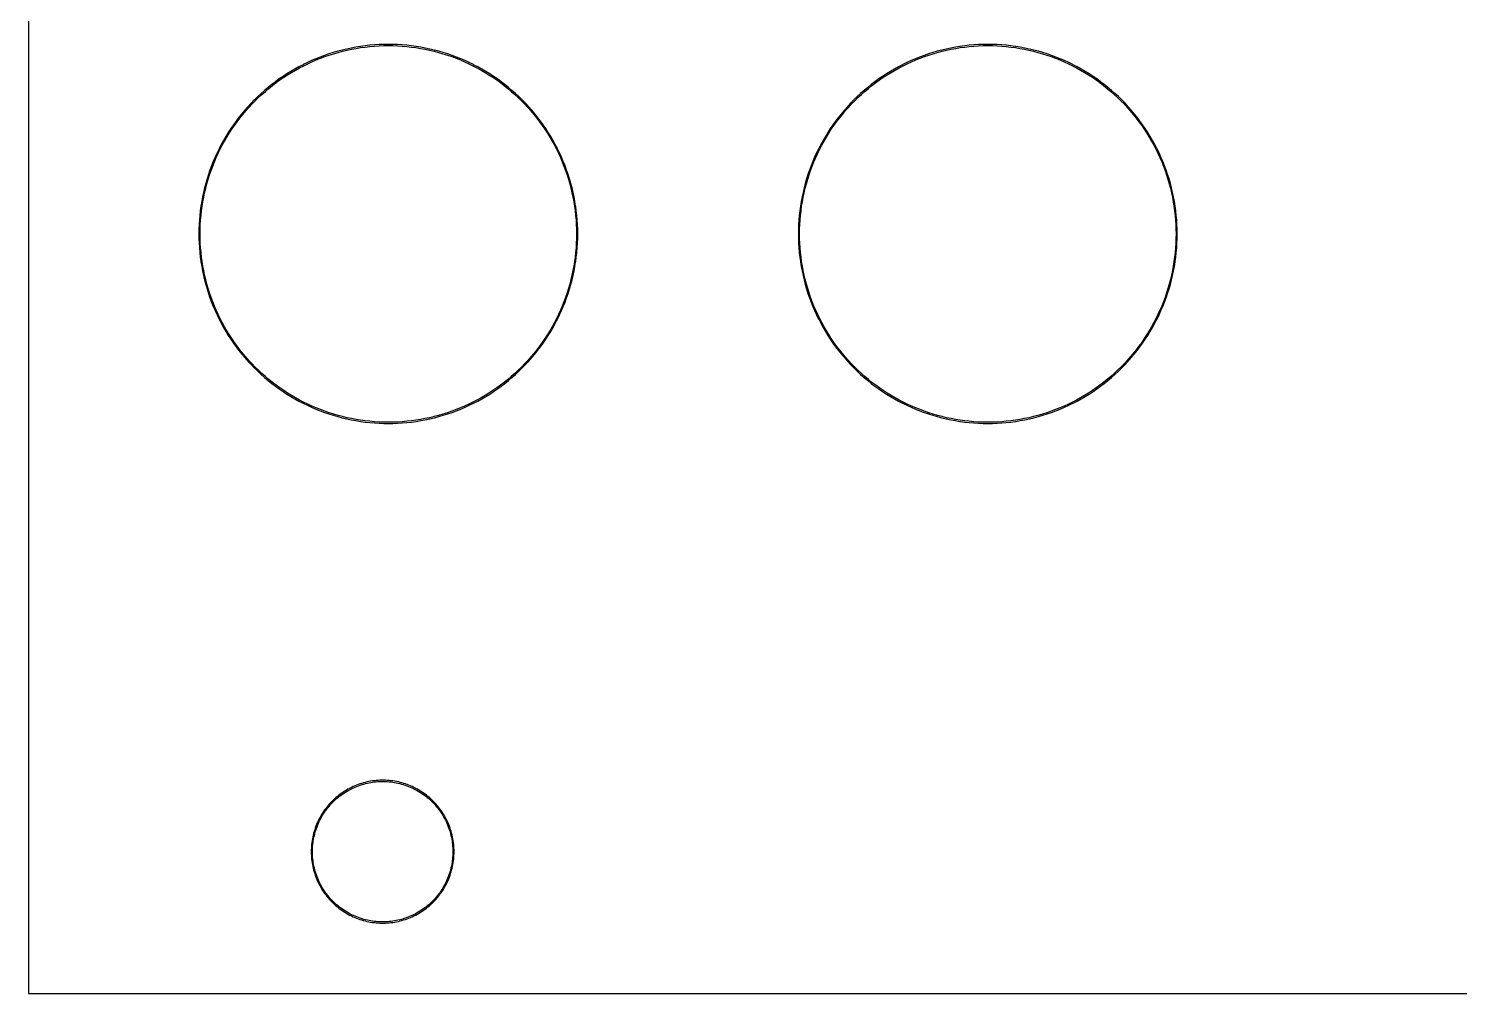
# Model space of a CAD drawing. Extents: x 6 to 66, y 0 to 129.
# Drawn here: x 5.58 to 35.89, y 0.32 to 20.74 of the extents above; entities that cross this region are included whole.
import ezdxf

# ---------------------------------------------------------------- set-up
doc = ezdxf.new("R2010")
doc.units = 0

msp = doc.modelspace()

# ---------------------------------------------------------------- linework, layer by layer
at = {"color": 5, "true_color": 0x0000ff}
msp.add_polyline3d([(66.20408, 0.3175, 0), (66.20408, 128.81762, 0), (5.58393, 128.81762, 0), (5.58393, 0.3175, 0), (66.20408, 0.3175, 0)], close=True, dxfattribs=at)
at = {"color": 34, "true_color": 0x008000}
for points in [[(5.58394, 0.3175, 0), (66.20408, 0.3175, 0), (66.20408, 128.81762, 0), (5.58394, 128.81762, 0), (5.58394, 0.3175, 0)], [(13.10589, 20.4089, 0), (13.00759, 20.40534, 0), (12.9098, 20.39924, 0), (12.81175, 20.39086, 0), (12.71422, 20.38019, 0), (12.61694, 20.36698, 0), (12.61301, 20.36636, 0), (12.51624, 20.35062, 0), (12.41972, 20.33258, 0), (12.32371, 20.31225, 0), (12.2282, 20.28966, 0), (12.13321, 20.26476, 0), (12.03897, 20.23733, 0), (11.94525, 20.20761, 0), (11.85254, 20.17561, 0), (11.76033, 20.14157, 0), (11.6694, 20.105, 0), (11.57898, 20.06638, 0), (11.48982, 20.0255, 0), (11.40169, 19.98232, 0), (11.39815, 19.98051, 0), (11.31077, 19.9353, 0), (11.22492, 19.88806, 0), (11.14008, 19.83878, 0), (11.05652, 19.78722, 0), (10.97422, 19.73361, 0), (10.89319, 19.678, 0), (10.81369, 19.62059, 0), (10.73546, 19.56116, 0), (10.65901, 19.49969, 0), (10.58382, 19.43669, 0), (10.51016, 19.37142, 0), (10.43828, 19.30462, 0), (10.36792, 19.23629, 0), (10.36511, 19.23348, 0), (10.29679, 19.16312, 0), (10.22997, 19.09124, 0), (10.16471, 19.01757, 0), (10.10171, 18.9424, 0), (10.04025, 18.86593, 0), (9.98081, 18.78771, 0), (9.92341, 18.70821, 0), (9.86778, 18.62718, 0), (9.81419, 18.54488, 0), (9.76262, 18.46132, 0), (9.71335, 18.37649, 0), (9.6661, 18.29063, 0), (9.62088, 18.20326, 0), (9.61909, 18.19972, 0), (9.57591, 18.11158, 0), (9.53501, 18.02243, 0), (9.4964, 17.93199, 0), (9.45983, 17.84106, 0), (9.42578, 17.74887, 0), (9.39378, 17.65616, 0), (9.36407, 17.56243, 0), (9.33663, 17.4682, 0), (9.31175, 17.3732, 0), (9.28914, 17.2777, 0), (9.26882, 17.18169, 0), (9.25079, 17.08517, 0), (9.23504, 16.98839, 0), (9.23442, 16.98447, 0), (9.2212, 16.88719, 0), (9.21054, 16.78965, 0), (9.20215, 16.69161, 0), (9.19605, 16.59381, 0), (9.19251, 16.49552, 0), (9.19124, 16.39746, 0), (9.19251, 16.29943, 0), (9.19605, 16.20113, 0), (9.20215, 16.10334, 0), (9.21054, 16.00529, 0), (9.2212, 15.90776, 0), (9.23442, 15.81048, 0), (9.23504, 15.80655, 0), (9.25079, 15.70978, 0), (9.26882, 15.61326, 0), (9.28914, 15.51725, 0), (9.31175, 15.42174, 0), (9.33663, 15.32675, 0), (9.36407, 15.23251, 0), (9.39378, 15.13879, 0), (9.42578, 15.04608, 0), (9.45983, 14.95388, 0), (9.4964, 14.86294, 0), (9.53501, 14.77252, 0), (9.57591, 14.68337, 0), (9.61909, 14.59523, 0), (9.62088, 14.59169, 0), (9.6661, 14.50431, 0), (9.71335, 14.41846, 0), (9.76262, 14.33362, 0), (9.81419, 14.25006, 0), (9.86778, 14.16776, 0), (9.92341, 14.08674, 0), (9.98081, 14.00723, 0), (10.04025, 13.929, 0), (10.10171, 13.85255, 0), (10.16471, 13.77736, 0), (10.22997, 13.7037, 0), (10.29679, 13.63182, 0), (10.36511, 13.56146, 0), (10.36792, 13.55865, 0), (10.43828, 13.49033, 0), (10.51016, 13.42353, 0), (10.58382, 13.35825, 0), (10.65901, 13.29526, 0), (10.73546, 13.23379, 0), (10.81369, 13.17435, 0), (10.89319, 13.11695, 0), (10.97422, 13.06132, 0), (11.05652, 13.00773, 0), (11.14008, 12.95617, 0), (11.22492, 12.90689, 0), (11.31077, 12.85965, 0), (11.39815, 12.81443, 0), (11.40169, 12.81263, 0), (11.48982, 12.76945, 0), (11.57898, 12.72856, 0), (11.6694, 12.68995, 0), (11.76033, 12.65337, 0), (11.85254, 12.61934, 0), (11.94525, 12.58733, 0), (12.03897, 12.55761, 0), (12.13321, 12.53018, 0), (12.2282, 12.50529, 0), (12.32371, 12.48268, 0), (12.41972, 12.46236, 0), (12.51624, 12.44433, 0), (12.61301, 12.42858, 0), (12.61694, 12.42796, 0), (12.71422, 12.41475, 0), (12.81175, 12.40408, 0), (12.9098, 12.3957, 0), (13.00759, 12.38961, 0), (13.10589, 12.38605, 0), (13.20393, 12.38478, 0), (13.30198, 12.38605, 0), (13.40027, 12.38961, 0), (13.49806, 12.3957, 0), (13.59611, 12.40408, 0), (13.69364, 12.41475, 0), (13.79093, 12.42796, 0), (13.79485, 12.42858, 0), (13.89162, 12.44433, 0), (13.98814, 12.46236, 0), (14.08416, 12.48268, 0), (14.17966, 12.50529, 0), (14.27466, 12.53018, 0), (14.36889, 12.55761, 0), (14.46262, 12.58733, 0), (14.55533, 12.61934, 0), (14.64753, 12.65337, 0), (14.73846, 12.68995, 0), (14.82888, 12.72856, 0), (14.91804, 12.76945, 0), (15.00618, 12.81263, 0), (15.00972, 12.81443, 0), (15.09709, 12.85965, 0), (15.18294, 12.90689, 0), (15.26778, 12.95617, 0), (15.35135, 13.00773, 0), (15.43364, 13.06132, 0), (15.51467, 13.11695, 0), (15.59417, 13.17435, 0), (15.6724, 13.23379, 0), (15.74886, 13.29526, 0), (15.82404, 13.35825, 0), (15.8977, 13.42353, 0), (15.96958, 13.49033, 0), (16.03994, 13.55865, 0), (16.04275, 13.56146, 0), (16.11108, 13.63182, 0), (16.17787, 13.7037, 0), (16.24316, 13.77736, 0), (16.30614, 13.85255, 0), (16.36761, 13.929, 0), (16.42705, 14.00723, 0), (16.48445, 14.08674, 0), (16.54008, 14.16776, 0), (16.59368, 14.25006, 0), (16.64524, 14.33362, 0), (16.69451, 14.41846, 0), (16.74176, 14.50431, 0), (16.78697, 14.59169, 0), (16.78877, 14.59523, 0), (16.83195, 14.68337, 0), (16.87285, 14.77252, 0), (16.91146, 14.86294, 0), (16.94803, 14.95388, 0), (16.98207, 15.04608, 0), (17.01407, 15.13879, 0), (17.04379, 15.23251, 0), (17.07122, 15.32675, 0), (17.09611, 15.42174, 0), (17.11872, 15.51725, 0), (17.13904, 15.61326, 0), (17.15707, 15.70978, 0), (17.17282, 15.80655, 0), (17.17344, 15.81048, 0), (17.18665, 15.90776, 0), (17.19732, 16.00529, 0), (17.2057, 16.10334, 0), (17.2118, 16.20113, 0), (17.21535, 16.29943, 0), (17.21662, 16.39746, 0), (17.21535, 16.49552, 0), (17.2118, 16.59381, 0), (17.2057, 16.69161, 0), (17.19732, 16.78965, 0), (17.18665, 16.88719, 0), (17.17344, 16.98447, 0), (17.17282, 16.98839, 0), (17.15707, 17.08517, 0), (17.13904, 17.18169, 0), (17.11872, 17.2777, 0), (17.09611, 17.3732, 0), (17.07122, 17.4682, 0), (17.04379, 17.56243, 0), (17.01407, 17.65616, 0), (16.98207, 17.74887, 0), (16.94803, 17.84106, 0), (16.91146, 17.93199, 0), (16.87285, 18.02243, 0), (16.83195, 18.11158, 0), (16.78877, 18.19972, 0), (16.78697, 18.20326, 0), (16.74176, 18.29063, 0), (16.69451, 18.37649, 0), (16.64524, 18.46132, 0), (16.59368, 18.54488, 0), (16.54008, 18.62718, 0), (16.48445, 18.70821, 0), (16.42705, 18.78771, 0), (16.36761, 18.86593, 0), (16.30614, 18.9424, 0), (16.24316, 19.01757, 0), (16.17787, 19.09124, 0), (16.11108, 19.16312, 0), (16.04275, 19.23348, 0), (16.03994, 19.23629, 0), (15.96958, 19.30462, 0), (15.8977, 19.37142, 0), (15.82404, 19.43669, 0), (15.74886, 19.49969, 0), (15.6724, 19.56116, 0), (15.59417, 19.62059, 0), (15.51467, 19.678, 0), (15.43364, 19.73361, 0), (15.35135, 19.78722, 0), (15.26778, 19.83878, 0), (15.18294, 19.88806, 0), (15.09709, 19.9353, 0), (15.00972, 19.98051, 0), (15.00618, 19.98232, 0), (14.91804, 20.0255, 0), (14.82888, 20.06638, 0), (14.73846, 20.105, 0), (14.64753, 20.14157, 0), (14.55533, 20.17561, 0), (14.46262, 20.20761, 0), (14.36889, 20.23733, 0), (14.27466, 20.26476, 0), (14.17966, 20.28966, 0), (14.08416, 20.31225, 0), (13.98814, 20.33258, 0), (13.89162, 20.35062, 0), (13.79485, 20.36636, 0), (13.79093, 20.36698, 0), (13.69364, 20.38019, 0), (13.59611, 20.39086, 0), (13.49806, 20.39924, 0), (13.40027, 20.40534, 0), (13.30198, 20.4089, 0), (13.20393, 20.41016, 0), (13.10589, 20.4089, 0)], [(13.40027, 12.41501, 0), (13.30198, 12.41145, 0), (13.20393, 12.41018, 0), (13.10589, 12.41145, 0), (13.00759, 12.41501, 0), (12.9098, 12.4211, 0), (12.81175, 12.42949, 0), (12.71422, 12.44015, 0), (12.61761, 12.45327, 0), (12.52409, 12.46849, 0), (12.42757, 12.48652, 0), (12.33156, 12.50684, 0), (12.23605, 12.52945, 0), (12.14106, 12.55434, 0), (12.04682, 12.58177, 0), (11.9531, 12.61149, 0), (11.86039, 12.64349, 0), (11.76818, 12.67753, 0), (11.67725, 12.71411, 0), (11.58683, 12.75271, 0), (11.49767, 12.79361, 0), (11.41034, 12.8364, 0), (11.3257, 12.8802, 0), (11.23985, 12.92744, 0), (11.15501, 12.97672, 0), (11.07145, 13.02828, 0), (10.98915, 13.08187, 0), (10.90812, 13.1375, 0), (10.82862, 13.1949, 0), (10.75039, 13.25434, 0), (10.67394, 13.31581, 0), (10.59875, 13.3788, 0), (10.52509, 13.44408, 0), (10.45321, 13.51088, 0), (10.38428, 13.57782, 0), (10.31734, 13.64675, 0), (10.25053, 13.71863, 0), (10.18526, 13.79229, 0), (10.12226, 13.86748, 0), (10.0608, 13.94393, 0), (10.00136, 14.02216, 0), (9.94396, 14.10167, 0), (9.88833, 14.18269, 0), (9.83474, 14.26499, 0), (9.78317, 14.34855, 0), (9.7339, 14.43339, 0), (9.68665, 14.51924, 0), (9.64304, 14.60351, 0), (9.60007, 14.69122, 0), (9.55917, 14.78037, 0), (9.52056, 14.87079, 0), (9.48399, 14.96173, 0), (9.44994, 15.05393, 0), (9.41794, 15.14664, 0), (9.38823, 15.24036, 0), (9.36079, 15.3346, 0), (9.33591, 15.42959, 0), (9.3133, 15.5251, 0), (9.29298, 15.62111, 0), (9.27495, 15.71763, 0), (9.25973, 15.81115, 0), (9.24661, 15.90776, 0), (9.23593, 16.00529, 0), (9.22756, 16.10334, 0), (9.22147, 16.20113, 0), (9.21791, 16.29943, 0), (9.21664, 16.39746, 0), (9.21791, 16.49552, 0), (9.22147, 16.59381, 0), (9.22756, 16.69161, 0), (9.23593, 16.78965, 0), (9.24661, 16.88719, 0), (9.25972, 16.98374, 0), (9.27495, 17.07732, 0), (9.29298, 17.17383, 0), (9.3133, 17.26985, 0), (9.33591, 17.36535, 0), (9.36079, 17.46034, 0), (9.38823, 17.55458, 0), (9.41794, 17.6483, 0), (9.44994, 17.74102, 0), (9.48399, 17.83322, 0), (9.52056, 17.92415, 0), (9.55917, 18.01457, 0), (9.60007, 18.10372, 0), (9.64303, 18.19143, 0), (9.68665, 18.2757, 0), (9.7339, 18.36156, 0), (9.78317, 18.44639, 0), (9.83474, 18.52996, 0), (9.88833, 18.61225, 0), (9.94396, 18.69328, 0), (10.00136, 18.77278, 0), (10.0608, 18.851, 0), (10.12226, 18.92747, 0), (10.18526, 19.00265, 0), (10.25053, 19.07631, 0), (10.31734, 19.14819, 0), (10.38428, 19.21713, 0), (10.45321, 19.28407, 0), (10.52509, 19.35087, 0), (10.59875, 19.41614, 0), (10.67394, 19.47914, 0), (10.75039, 19.54061, 0), (10.82862, 19.60004, 0), (10.90812, 19.65745, 0), (10.98915, 19.71306, 0), (11.07145, 19.76667, 0), (11.15501, 19.81823, 0), (11.23985, 19.86751, 0), (11.3257, 19.91475, 0), (11.41105, 19.9589, 0), (11.49767, 20.00134, 0), (11.58683, 20.04223, 0), (11.67725, 20.08083, 0), (11.76818, 20.11742, 0), (11.86039, 20.15145, 0), (11.9531, 20.18346, 0), (12.04682, 20.21317, 0), (12.14106, 20.24061, 0), (12.23605, 20.2655, 0), (12.33156, 20.2881, 0), (12.42757, 20.30842, 0), (12.52409, 20.32646, 0), (12.61761, 20.34168, 0), (12.71422, 20.35479, 0), (12.81175, 20.36545, 0), (12.9098, 20.37384, 0), (13.00759, 20.37994, 0), (13.10589, 20.3835, 0), (13.20393, 20.38477, 0), (13.30198, 20.3835, 0), (13.40027, 20.37994, 0), (13.49806, 20.37384, 0), (13.59611, 20.36545, 0), (13.69364, 20.35479, 0), (13.7902, 20.34169, 0), (13.88377, 20.32646, 0), (13.98029, 20.30842, 0), (14.07631, 20.2881, 0), (14.17181, 20.2655, 0), (14.26681, 20.24061, 0), (14.36104, 20.21317, 0), (14.45477, 20.18346, 0), (14.54748, 20.15145, 0), (14.63968, 20.11742, 0), (14.73061, 20.08083, 0), (14.82103, 20.04223, 0), (14.91019, 20.00134, 0), (14.99682, 19.9589, 0), (15.08216, 19.91475, 0), (15.16801, 19.86751, 0), (15.25285, 19.81823, 0), (15.33642, 19.76667, 0), (15.41871, 19.71306, 0), (15.49974, 19.65745, 0), (15.57924, 19.60004, 0), (15.65747, 19.54061, 0), (15.73393, 19.47914, 0), (15.80911, 19.41614, 0), (15.88277, 19.35087, 0), (15.95465, 19.28407, 0), (16.02358, 19.21712, 0), (16.09053, 19.14819, 0), (16.15733, 19.07631, 0), (16.22261, 19.00265, 0), (16.28559, 18.92747, 0), (16.34706, 18.851, 0), (16.4065, 18.77278, 0), (16.4639, 18.69328, 0), (16.51953, 18.61225, 0), (16.57313, 18.52996, 0), (16.62469, 18.44639, 0), (16.67396, 18.36156, 0), (16.72121, 18.2757, 0), (16.76518, 18.19072, 0), (16.8078, 18.10372, 0), (16.84869, 18.01457, 0), (16.8873, 17.92415, 0), (16.92387, 17.83322, 0), (16.9579, 17.74102, 0), (16.9899, 17.6483, 0), (17.01963, 17.55458, 0), (17.04705, 17.46034, 0), (17.07196, 17.36535, 0), (17.09456, 17.26985, 0), (17.11488, 17.17383, 0), (17.13291, 17.07732, 0), (17.14814, 16.98374, 0), (17.16125, 16.88719, 0), (17.17192, 16.78965, 0), (17.1803, 16.69161, 0), (17.1864, 16.59381, 0), (17.18995, 16.49552, 0), (17.19122, 16.39746, 0), (17.18995, 16.29943, 0), (17.1864, 16.20113, 0), (17.1803, 16.10334, 0), (17.17192, 16.00529, 0), (17.16125, 15.90776, 0), (17.14813, 15.81115, 0), (17.13291, 15.71763, 0), (17.11488, 15.62111, 0), (17.09456, 15.5251, 0), (17.07196, 15.42959, 0), (17.04705, 15.3346, 0), (17.01963, 15.24036, 0), (16.9899, 15.14664, 0), (16.9579, 15.05393, 0), (16.92387, 14.96173, 0), (16.8873, 14.87079, 0), (16.84869, 14.78037, 0), (16.8078, 14.69122, 0), (16.76518, 14.60423, 0), (16.72121, 14.51924, 0), (16.67396, 14.43339, 0), (16.62469, 14.34855, 0), (16.57313, 14.26499, 0), (16.51953, 14.18269, 0), (16.4639, 14.10167, 0), (16.4065, 14.02216, 0), (16.34706, 13.94393, 0), (16.28559, 13.86748, 0), (16.22261, 13.79229, 0), (16.15733, 13.71863, 0), (16.09053, 13.64675, 0), (16.02359, 13.57782, 0), (15.95465, 13.51088, 0), (15.88277, 13.44408, 0), (15.80911, 13.3788, 0), (15.73393, 13.31581, 0), (15.65747, 13.25434, 0), (15.57924, 13.1949, 0), (15.49974, 13.1375, 0), (15.41871, 13.08187, 0), (15.33642, 13.02828, 0), (15.25285, 12.97672, 0), (15.16801, 12.92744, 0), (15.08216, 12.8802, 0), (14.99753, 12.8364, 0), (14.91019, 12.79361, 0), (14.82103, 12.75271, 0), (14.73061, 12.71411, 0), (14.63968, 12.67753, 0), (14.54748, 12.64349, 0), (14.45477, 12.61149, 0), (14.36104, 12.58177, 0), (14.26681, 12.55434, 0), (14.17181, 12.52945, 0), (14.07631, 12.50684, 0), (13.98029, 12.48652, 0), (13.88377, 12.46849, 0), (13.7902, 12.45326, 0), (13.69364, 12.44015, 0), (13.59611, 12.42949, 0), (13.49806, 12.4211, 0), (13.40027, 12.41501, 0)], [(25.80589, 20.4089, 0), (25.70759, 20.40534, 0), (25.6098, 20.39924, 0), (25.51176, 20.39086, 0), (25.41422, 20.38019, 0), (25.31694, 20.36698, 0), (25.31301, 20.36636, 0), (25.21624, 20.35062, 0), (25.11972, 20.33258, 0), (25.02371, 20.31225, 0), (24.9282, 20.28966, 0), (24.83321, 20.26476, 0), (24.73897, 20.23733, 0), (24.64525, 20.20761, 0), (24.55254, 20.17561, 0), (24.46033, 20.14157, 0), (24.3694, 20.105, 0), (24.27898, 20.06638, 0), (24.18982, 20.0255, 0), (24.10169, 19.98232, 0), (24.09815, 19.98051, 0), (24.01077, 19.9353, 0), (23.92492, 19.88806, 0), (23.84008, 19.83878, 0), (23.75652, 19.78722, 0), (23.67422, 19.73361, 0), (23.59319, 19.678, 0), (23.51369, 19.62059, 0), (23.43546, 19.56116, 0), (23.35901, 19.49969, 0), (23.28382, 19.43669, 0), (23.21016, 19.37142, 0), (23.13828, 19.30462, 0), (23.06792, 19.23629, 0), (23.06511, 19.23348, 0), (22.99679, 19.16312, 0), (22.92998, 19.09124, 0), (22.86471, 19.01757, 0), (22.80171, 18.9424, 0), (22.74025, 18.86593, 0), (22.68081, 18.78771, 0), (22.62341, 18.70821, 0), (22.56778, 18.62718, 0), (22.51419, 18.54488, 0), (22.46262, 18.46132, 0), (22.41335, 18.37649, 0), (22.3661, 18.29063, 0), (22.32089, 18.20326, 0), (22.31909, 18.19972, 0), (22.27591, 18.11158, 0), (22.23501, 18.02243, 0), (22.19641, 17.93199, 0), (22.15983, 17.84106, 0), (22.12579, 17.74887, 0), (22.09379, 17.65616, 0), (22.06407, 17.56243, 0), (22.03664, 17.4682, 0), (22.01175, 17.3732, 0), (21.98914, 17.2777, 0), (21.96882, 17.18169, 0), (21.95079, 17.08517, 0), (21.93504, 16.98839, 0), (21.93442, 16.98447, 0), (21.92121, 16.88719, 0), (21.91054, 16.78965, 0), (21.90216, 16.69161, 0), (21.89607, 16.59381, 0), (21.89251, 16.49552, 0), (21.89124, 16.39746, 0), (21.89251, 16.29943, 0), (21.89607, 16.20113, 0), (21.90216, 16.10334, 0), (21.91054, 16.00529, 0), (21.92121, 15.90776, 0), (21.93442, 15.81048, 0), (21.93504, 15.80655, 0), (21.95079, 15.70978, 0), (21.96882, 15.61326, 0), (21.98914, 15.51725, 0), (22.01175, 15.42174, 0), (22.03664, 15.32675, 0), (22.06407, 15.23251, 0), (22.09379, 15.13879, 0), (22.12579, 15.04608, 0), (22.15983, 14.95388, 0), (22.19641, 14.86294, 0), (22.23501, 14.77252, 0), (22.27591, 14.68337, 0), (22.31909, 14.59523, 0), (22.32089, 14.59169, 0), (22.3661, 14.50431, 0), (22.41335, 14.41846, 0), (22.46262, 14.33362, 0), (22.51419, 14.25006, 0), (22.56778, 14.16776, 0), (22.62341, 14.08674, 0), (22.68081, 14.00723, 0), (22.74025, 13.929, 0), (22.80171, 13.85255, 0), (22.86471, 13.77736, 0), (22.92998, 13.7037, 0), (22.99679, 13.63182, 0), (23.06511, 13.56146, 0), (23.06792, 13.55865, 0), (23.13828, 13.49033, 0), (23.21016, 13.42353, 0), (23.28382, 13.35825, 0), (23.35901, 13.29526, 0), (23.43546, 13.23379, 0), (23.51369, 13.17435, 0), (23.59319, 13.11695, 0), (23.67422, 13.06132, 0), (23.75652, 13.00773, 0), (23.84008, 12.95617, 0), (23.92492, 12.90689, 0), (24.01077, 12.85965, 0), (24.09815, 12.81443, 0), (24.10169, 12.81263, 0), (24.18982, 12.76945, 0), (24.27898, 12.72856, 0), (24.3694, 12.68995, 0), (24.46033, 12.65337, 0), (24.55254, 12.61934, 0), (24.64525, 12.58733, 0), (24.73897, 12.55761, 0), (24.83321, 12.53018, 0), (24.9282, 12.50529, 0), (25.02371, 12.48268, 0), (25.11972, 12.46236, 0), (25.21624, 12.44433, 0), (25.31301, 12.42858, 0), (25.31694, 12.42796, 0), (25.41422, 12.41475, 0), (25.51176, 12.40408, 0), (25.6098, 12.3957, 0), (25.70759, 12.38961, 0), (25.80589, 12.38605, 0), (25.90393, 12.38478, 0), (26.00198, 12.38605, 0), (26.10027, 12.38961, 0), (26.19806, 12.3957, 0), (26.29611, 12.40408, 0), (26.39364, 12.41475, 0), (26.49093, 12.42796, 0), (26.49485, 12.42858, 0), (26.59162, 12.44433, 0), (26.68814, 12.46236, 0), (26.78416, 12.48268, 0), (26.87966, 12.50529, 0), (26.97466, 12.53018, 0), (27.06889, 12.55761, 0), (27.16262, 12.58733, 0), (27.25533, 12.61934, 0), (27.34753, 12.65337, 0), (27.43846, 12.68995, 0), (27.52888, 12.72856, 0), (27.61804, 12.76945, 0), (27.70618, 12.81263, 0), (27.70972, 12.81443, 0), (27.79709, 12.85965, 0), (27.88294, 12.90689, 0), (27.96778, 12.95617, 0), (28.05135, 13.00773, 0), (28.13364, 13.06132, 0), (28.21467, 13.11695, 0), (28.29417, 13.17435, 0), (28.3724, 13.23379, 0), (28.44886, 13.29526, 0), (28.52404, 13.35825, 0), (28.5977, 13.42353, 0), (28.66958, 13.49033, 0), (28.73994, 13.55865, 0), (28.74275, 13.56146, 0), (28.81108, 13.63182, 0), (28.87788, 13.7037, 0), (28.94316, 13.77736, 0), (29.00615, 13.85255, 0), (29.06762, 13.929, 0), (29.12705, 14.00723, 0), (29.18446, 14.08674, 0), (29.24008, 14.16776, 0), (29.29368, 14.25006, 0), (29.34524, 14.33362, 0), (29.39451, 14.41846, 0), (29.44176, 14.50431, 0), (29.48697, 14.59169, 0), (29.48877, 14.59523, 0), (29.53195, 14.68337, 0), (29.57285, 14.77252, 0), (29.61146, 14.86294, 0), (29.64803, 14.95388, 0), (29.68207, 15.04608, 0), (29.71407, 15.13879, 0), (29.74379, 15.23251, 0), (29.77122, 15.32675, 0), (29.79611, 15.42174, 0), (29.81872, 15.51725, 0), (29.83904, 15.61326, 0), (29.85707, 15.70978, 0), (29.87282, 15.80655, 0), (29.87344, 15.81048, 0), (29.88665, 15.90776, 0), (29.89732, 16.00529, 0), (29.9057, 16.10334, 0), (29.9118, 16.20113, 0), (29.91535, 16.29943, 0), (29.91662, 16.39746, 0), (29.91535, 16.49552, 0), (29.9118, 16.59381, 0), (29.9057, 16.69161, 0), (29.89732, 16.78965, 0), (29.88665, 16.88719, 0), (29.87344, 16.98447, 0), (29.87282, 16.98839, 0), (29.85707, 17.08517, 0), (29.83904, 17.18169, 0), (29.81872, 17.2777, 0), (29.79611, 17.3732, 0), (29.77122, 17.4682, 0), (29.74379, 17.56243, 0), (29.71407, 17.65616, 0), (29.68207, 17.74887, 0), (29.64803, 17.84106, 0), (29.61146, 17.93199, 0), (29.57285, 18.02243, 0), (29.53195, 18.11158, 0), (29.48877, 18.19972, 0), (29.48697, 18.20326, 0), (29.44176, 18.29063, 0), (29.39451, 18.37649, 0), (29.34524, 18.46132, 0), (29.29368, 18.54488, 0), (29.24008, 18.62718, 0), (29.18446, 18.70821, 0), (29.12705, 18.78771, 0), (29.06762, 18.86593, 0), (29.00615, 18.9424, 0), (28.94316, 19.01757, 0), (28.87788, 19.09124, 0), (28.81108, 19.16312, 0), (28.74275, 19.23348, 0), (28.73994, 19.23629, 0), (28.66958, 19.30462, 0), (28.5977, 19.37142, 0), (28.52404, 19.43669, 0), (28.44886, 19.49969, 0), (28.3724, 19.56116, 0), (28.29417, 19.62059, 0), (28.21467, 19.678, 0), (28.13364, 19.73361, 0), (28.05135, 19.78722, 0), (27.96778, 19.83878, 0), (27.88294, 19.88806, 0), (27.79709, 19.9353, 0), (27.70972, 19.98051, 0), (27.70618, 19.98232, 0), (27.61804, 20.0255, 0), (27.52888, 20.06638, 0), (27.43846, 20.105, 0), (27.34753, 20.14157, 0), (27.25533, 20.17561, 0), (27.16262, 20.20761, 0), (27.06889, 20.23733, 0), (26.97466, 20.26476, 0), (26.87966, 20.28966, 0), (26.78416, 20.31225, 0), (26.68814, 20.33258, 0), (26.59162, 20.35062, 0), (26.49485, 20.36636, 0), (26.49093, 20.36698, 0), (26.39364, 20.38019, 0), (26.29611, 20.39086, 0), (26.19806, 20.39924, 0), (26.10027, 20.40534, 0), (26.00198, 20.4089, 0), (25.90393, 20.41016, 0), (25.80589, 20.4089, 0)], [(26.10027, 12.41501, 0), (26.00198, 12.41145, 0), (25.90393, 12.41018, 0), (25.80589, 12.41145, 0), (25.70759, 12.41501, 0), (25.6098, 12.4211, 0), (25.51176, 12.42949, 0), (25.41422, 12.44015, 0), (25.31761, 12.45327, 0), (25.22409, 12.46849, 0), (25.12757, 12.48652, 0), (25.03156, 12.50684, 0), (24.93605, 12.52945, 0), (24.84106, 12.55434, 0), (24.74682, 12.58177, 0), (24.6531, 12.61149, 0), (24.56039, 12.64349, 0), (24.46818, 12.67753, 0), (24.37725, 12.71411, 0), (24.28683, 12.75271, 0), (24.19767, 12.79361, 0), (24.11034, 12.8364, 0), (24.0257, 12.8802, 0), (23.93985, 12.92744, 0), (23.85501, 12.97672, 0), (23.77145, 13.02828, 0), (23.68915, 13.08187, 0), (23.60812, 13.1375, 0), (23.52862, 13.1949, 0), (23.45039, 13.25434, 0), (23.37394, 13.31581, 0), (23.29875, 13.3788, 0), (23.22509, 13.44408, 0), (23.15321, 13.51088, 0), (23.08428, 13.57782, 0), (23.01734, 13.64675, 0), (22.95053, 13.71863, 0), (22.88526, 13.79229, 0), (22.82226, 13.86748, 0), (22.7608, 13.94393, 0), (22.70136, 14.02216, 0), (22.64396, 14.10167, 0), (22.58833, 14.18269, 0), (22.53474, 14.26499, 0), (22.48317, 14.34855, 0), (22.4339, 14.43339, 0), (22.38665, 14.51924, 0), (22.34287, 14.60386, 0), (22.30007, 14.69122, 0), (22.25917, 14.78037, 0), (22.22056, 14.87079, 0), (22.18399, 14.96173, 0), (22.14995, 15.05393, 0), (22.11795, 15.14664, 0), (22.08823, 15.24036, 0), (22.0608, 15.3346, 0), (22.03591, 15.42959, 0), (22.0133, 15.5251, 0), (21.99298, 15.62111, 0), (21.97495, 15.71763, 0), (21.95973, 15.81115, 0), (21.94661, 15.90776, 0), (21.93594, 16.00529, 0), (21.92756, 16.10334, 0), (21.92147, 16.20113, 0), (21.91791, 16.29943, 0), (21.91664, 16.39746, 0), (21.91791, 16.49552, 0), (21.92147, 16.59381, 0), (21.92756, 16.69161, 0), (21.93594, 16.78965, 0), (21.94661, 16.88719, 0), (21.95972, 16.98374, 0), (21.97495, 17.07732, 0), (21.99298, 17.17383, 0), (22.0133, 17.26985, 0), (22.03591, 17.36535, 0), (22.0608, 17.46034, 0), (22.08823, 17.55458, 0), (22.11795, 17.6483, 0), (22.14995, 17.74102, 0), (22.18399, 17.83322, 0), (22.22056, 17.92415, 0), (22.25917, 18.01457, 0), (22.30007, 18.10372, 0), (22.34286, 18.19108, 0), (22.38665, 18.2757, 0), (22.4339, 18.36156, 0), (22.48317, 18.44639, 0), (22.53474, 18.52996, 0), (22.58833, 18.61225, 0), (22.64396, 18.69328, 0), (22.70136, 18.77278, 0), (22.7608, 18.851, 0), (22.82226, 18.92747, 0), (22.88526, 19.00265, 0), (22.95053, 19.07631, 0), (23.01734, 19.14819, 0), (23.08428, 19.21713, 0), (23.15321, 19.28407, 0), (23.22509, 19.35087, 0), (23.29875, 19.41614, 0), (23.37394, 19.47914, 0), (23.45039, 19.54061, 0), (23.52862, 19.60004, 0), (23.60812, 19.65745, 0), (23.68915, 19.71306, 0), (23.77145, 19.76667, 0), (23.85501, 19.81823, 0), (23.93985, 19.86751, 0), (24.0257, 19.91475, 0), (24.11105, 19.9589, 0), (24.19767, 20.00134, 0), (24.28683, 20.04223, 0), (24.37725, 20.08083, 0), (24.46818, 20.11742, 0), (24.56039, 20.15145, 0), (24.6531, 20.18346, 0), (24.74682, 20.21317, 0), (24.84106, 20.24061, 0), (24.93605, 20.2655, 0), (25.03156, 20.2881, 0), (25.12757, 20.30842, 0), (25.22409, 20.32646, 0), (25.31761, 20.34168, 0), (25.41422, 20.35479, 0), (25.51176, 20.36545, 0), (25.6098, 20.37384, 0), (25.70759, 20.37994, 0), (25.80589, 20.3835, 0), (25.90393, 20.38477, 0), (26.00198, 20.3835, 0), (26.10027, 20.37994, 0), (26.19806, 20.37384, 0), (26.29611, 20.36545, 0), (26.39364, 20.35479, 0), (26.4902, 20.34169, 0), (26.58377, 20.32646, 0), (26.68029, 20.30842, 0), (26.77631, 20.2881, 0), (26.87181, 20.2655, 0), (26.96681, 20.24061, 0), (27.06104, 20.21317, 0), (27.15477, 20.18346, 0), (27.24748, 20.15145, 0), (27.33968, 20.11742, 0), (27.43061, 20.08083, 0), (27.52103, 20.04223, 0), (27.61019, 20.00134, 0), (27.69682, 19.9589, 0), (27.78216, 19.91475, 0), (27.86801, 19.86751, 0), (27.95285, 19.81823, 0), (28.03642, 19.76667, 0), (28.11871, 19.71306, 0), (28.19974, 19.65745, 0), (28.27924, 19.60004, 0), (28.35747, 19.54061, 0), (28.43393, 19.47914, 0), (28.50911, 19.41614, 0), (28.58277, 19.35087, 0), (28.65465, 19.28407, 0), (28.72358, 19.21712, 0), (28.79053, 19.14819, 0), (28.85733, 19.07631, 0), (28.92261, 19.00265, 0), (28.9856, 18.92747, 0), (29.04707, 18.851, 0), (29.1065, 18.77278, 0), (29.16391, 18.69328, 0), (29.21953, 18.61225, 0), (29.27313, 18.52996, 0), (29.32469, 18.44639, 0), (29.37396, 18.36156, 0), (29.42121, 18.2757, 0), (29.46518, 18.19072, 0), (29.5078, 18.10372, 0), (29.54869, 18.01457, 0), (29.5873, 17.92415, 0), (29.62387, 17.83322, 0), (29.65791, 17.74102, 0), (29.68991, 17.6483, 0), (29.71963, 17.55458, 0), (29.74706, 17.46034, 0), (29.77196, 17.36535, 0), (29.79456, 17.26985, 0), (29.81488, 17.17383, 0), (29.83292, 17.07732, 0), (29.84814, 16.98376, 0), (29.86125, 16.88719, 0), (29.87192, 16.78965, 0), (29.8803, 16.69161, 0), (29.8864, 16.59381, 0), (29.88995, 16.49552, 0), (29.89122, 16.39746, 0), (29.88995, 16.29943, 0), (29.8864, 16.20113, 0), (29.8803, 16.10334, 0), (29.87192, 16.00529, 0), (29.86125, 15.90776, 0), (29.84813, 15.81114, 0), (29.83292, 15.71763, 0), (29.81488, 15.62111, 0), (29.79456, 15.5251, 0), (29.77196, 15.42959, 0), (29.74706, 15.3346, 0), (29.71963, 15.24036, 0), (29.68991, 15.14664, 0), (29.65791, 15.05393, 0), (29.62387, 14.96173, 0), (29.5873, 14.87079, 0), (29.54869, 14.78037, 0), (29.5078, 14.69122, 0), (29.46518, 14.60423, 0), (29.42121, 14.51924, 0), (29.37396, 14.43339, 0), (29.32469, 14.34855, 0), (29.27313, 14.26499, 0), (29.21953, 14.18269, 0), (29.16391, 14.10167, 0), (29.1065, 14.02216, 0), (29.04707, 13.94393, 0), (28.9856, 13.86748, 0), (28.92261, 13.79229, 0), (28.85733, 13.71863, 0), (28.79053, 13.64675, 0), (28.72359, 13.57782, 0), (28.65465, 13.51088, 0), (28.58277, 13.44408, 0), (28.50911, 13.3788, 0), (28.43393, 13.31581, 0), (28.35747, 13.25434, 0), (28.27924, 13.1949, 0), (28.19974, 13.1375, 0), (28.11871, 13.08187, 0), (28.03642, 13.02828, 0), (27.95285, 12.97672, 0), (27.86801, 12.92744, 0), (27.78216, 12.8802, 0), (27.69753, 12.8364, 0), (27.61019, 12.79361, 0), (27.52103, 12.75271, 0), (27.43061, 12.71411, 0), (27.33968, 12.67753, 0), (27.24748, 12.64349, 0), (27.15477, 12.61149, 0), (27.06104, 12.58177, 0), (26.96681, 12.55434, 0), (26.87181, 12.52945, 0), (26.77631, 12.50684, 0), (26.68029, 12.48652, 0), (26.58377, 12.46849, 0), (26.4902, 12.45326, 0), (26.39364, 12.44015, 0), (26.29611, 12.42949, 0), (26.19806, 12.4211, 0), (26.10027, 12.41501, 0)], [(13.06449, 4.83031, 0), (13.02562, 4.8293, 0), (12.98676, 4.82726, 0), (12.9479, 4.82422, 0), (12.90929, 4.82015, 0), (12.87043, 4.81507, 0), (12.8665, 4.81445, 0), (12.82815, 4.80836, 0), (12.7898, 4.80124, 0), (12.7517, 4.79337, 0), (12.71385, 4.78423, 0), (12.67626, 4.77432, 0), (12.63892, 4.7634, 0), (12.60184, 4.75146, 0), (12.56501, 4.73851, 0), (12.52868, 4.72454, 0), (12.49262, 4.7098, 0), (12.45706, 4.69406, 0), (12.42175, 4.67755, 0), (12.38695, 4.66002, 0), (12.38341, 4.65822, 0), (12.34912, 4.63967, 0), (12.31534, 4.62037, 0), (12.28207, 4.60005, 0), (12.2493, 4.57922, 0), (12.21704, 4.55712, 0), (12.18529, 4.53451, 0), (12.1543, 4.5109, 0), (12.12408, 4.48651, 0), (12.09411, 4.46136, 0), (12.06515, 4.43571, 0), (12.0367, 4.40904, 0), (12.00902, 4.38161, 0), (12.00621, 4.3788, 0), (11.97928, 4.3506, 0), (11.95287, 4.3219, 0), (11.92747, 4.29244, 0), (11.90257, 4.26247, 0), (11.8787, 4.23173, 0), (11.85558, 4.20049, 0), (11.83323, 4.16849, 0), (11.8119, 4.13598, 0), (11.79107, 4.10296, 0), (11.77151, 4.06942, 0), (11.75246, 4.03538, 0), (11.73443, 4.00085, 0), (11.73262, 3.99731, 0), (11.7156, 3.96226, 0), (11.69935, 3.9267, 0), (11.68411, 3.89088, 0), (11.66988, 3.85481, 0), (11.65642, 3.81824, 0), (11.64398, 3.78115, 0), (11.63255, 3.74407, 0), (11.62213, 3.70648, 0), (11.61273, 3.66889, 0), (11.6041, 3.63079, 0), (11.59648, 3.59243, 0), (11.59013, 3.55408, 0), (11.58951, 3.55015, 0), (11.58392, 3.5118, 0), (11.57935, 3.47294, 0), (11.57579, 3.43433, 0), (11.57325, 3.39547, 0), (11.57173, 3.35635, 0), (11.57122, 3.31749, 0), (11.57173, 3.27863, 0), (11.57325, 3.23951, 0), (11.57579, 3.20065, 0), (11.57935, 3.16204, 0), (11.58392, 3.12318, 0), (11.58951, 3.08483, 0), (11.59013, 3.0809, 0), (11.59648, 3.04255, 0), (11.6041, 3.00419, 0), (11.61273, 2.96609, 0), (11.62213, 2.9285, 0), (11.63255, 2.89091, 0), (11.64398, 2.85382, 0), (11.65642, 2.81674, 0), (11.66988, 2.78016, 0), (11.68411, 2.7441, 0), (11.69935, 2.70828, 0), (11.7156, 2.67272, 0), (11.73262, 2.63767, 0), (11.73443, 2.63413, 0), (11.75246, 2.59959, 0), (11.77151, 2.56555, 0), (11.79107, 2.53202, 0), (11.8119, 2.499, 0), (11.83323, 2.46648, 0), (11.85558, 2.43448, 0), (11.8787, 2.40323, 0), (11.90257, 2.37251, 0), (11.92747, 2.34254, 0), (11.95287, 2.31307, 0), (11.97928, 2.28437, 0), (12.00621, 2.25618, 0), (12.00902, 2.25337, 0), (12.0367, 2.22594, 0), (12.06515, 2.19926, 0), (12.09411, 2.17361, 0), (12.12408, 2.14847, 0), (12.1543, 2.12408, 0), (12.18529, 2.10046, 0), (12.21704, 2.07785, 0), (12.2493, 2.05575, 0), (12.28207, 2.03493, 0), (12.31534, 2.0146, 0), (12.34912, 1.9953, 0), (12.38341, 1.97676, 0), (12.38695, 1.97496, 0), (12.42175, 1.95743, 0), (12.45706, 1.94092, 0), (12.49262, 1.92517, 0), (12.52868, 1.91044, 0), (12.56501, 1.89647, 0), (12.60184, 1.88352, 0), (12.63892, 1.87158, 0), (12.67626, 1.86066, 0), (12.71385, 1.85075, 0), (12.7517, 1.84161, 0), (12.7898, 1.83373, 0), (12.82815, 1.82662, 0), (12.8665, 1.82053, 0), (12.87043, 1.81991, 0), (12.90929, 1.81483, 0), (12.9479, 1.81076, 0), (12.98676, 1.80771, 0), (13.02562, 1.80568, 0), (13.06449, 1.80467, 0), (13.1036, 1.80467, 0), (13.14246, 1.80568, 0), (13.18133, 1.80771, 0), (13.22019, 1.81076, 0), (13.2588, 1.81483, 0), (13.29766, 1.81991, 0), (13.30158, 1.82053, 0), (13.33994, 1.82662, 0), (13.37829, 1.83373, 0), (13.41639, 1.84161, 0), (13.45424, 1.85075, 0), (13.49183, 1.86066, 0), (13.52917, 1.87158, 0), (13.56625, 1.88352, 0), (13.60308, 1.89647, 0), (13.6394, 1.91044, 0), (13.67547, 1.92517, 0), (13.71103, 1.94092, 0), (13.74634, 1.95743, 0), (13.78113, 1.97496, 0), (13.78467, 1.97676, 0), (13.81896, 1.9953, 0), (13.85275, 2.0146, 0), (13.88602, 2.03493, 0), (13.91879, 2.05575, 0), (13.95104, 2.07785, 0), (13.98279, 2.10046, 0), (14.01378, 2.12408, 0), (14.04401, 2.14847, 0), (14.07398, 2.17361, 0), (14.10294, 2.19926, 0), (14.13138, 2.22594, 0), (14.15907, 2.25337, 0), (14.16188, 2.25618, 0), (14.1888, 2.28437, 0), (14.21522, 2.31307, 0), (14.24062, 2.34254, 0), (14.26551, 2.37251, 0), (14.28939, 2.40323, 0), (14.3125, 2.43448, 0), (14.33485, 2.46648, 0), (14.35619, 2.499, 0), (14.37702, 2.53202, 0), (14.39658, 2.56555, 0), (14.41563, 2.59959, 0), (14.43366, 2.63413, 0), (14.43546, 2.63767, 0), (14.45248, 2.67272, 0), (14.46874, 2.70828, 0), (14.48398, 2.7441, 0), (14.4982, 2.78016, 0), (14.51166, 2.81674, 0), (14.52411, 2.85382, 0), (14.53554, 2.89091, 0), (14.54595, 2.9285, 0), (14.55535, 2.96609, 0), (14.56399, 3.00419, 0), (14.57161, 3.04255, 0), (14.57796, 3.0809, 0), (14.57858, 3.08483, 0), (14.58417, 3.12318, 0), (14.58874, 3.16204, 0), (14.59229, 3.20065, 0), (14.59484, 3.23951, 0), (14.59636, 3.27863, 0), (14.59687, 3.31749, 0), (14.59636, 3.35635, 0), (14.59484, 3.39547, 0), (14.59229, 3.43433, 0), (14.58874, 3.47294, 0), (14.58417, 3.5118, 0), (14.57858, 3.55015, 0), (14.57796, 3.55408, 0), (14.57161, 3.59243, 0), (14.56399, 3.63079, 0), (14.55535, 3.66889, 0), (14.54595, 3.70648, 0), (14.53554, 3.74407, 0), (14.52411, 3.78115, 0), (14.51166, 3.81824, 0), (14.4982, 3.85481, 0), (14.48398, 3.89088, 0), (14.46874, 3.9267, 0), (14.45248, 3.96226, 0), (14.43546, 3.99731, 0), (14.43366, 4.00085, 0), (14.41563, 4.03538, 0), (14.39658, 4.06942, 0), (14.37702, 4.10296, 0), (14.35619, 4.13598, 0), (14.33485, 4.16849, 0), (14.3125, 4.20049, 0), (14.28939, 4.23173, 0), (14.26551, 4.26247, 0), (14.24062, 4.29244, 0), (14.21522, 4.3219, 0), (14.1888, 4.3506, 0), (14.16188, 4.3788, 0), (14.15907, 4.38161, 0), (14.13138, 4.40904, 0), (14.10294, 4.43571, 0), (14.07398, 4.46136, 0), (14.04401, 4.48651, 0), (14.01378, 4.5109, 0), (13.98279, 4.53451, 0), (13.95104, 4.55712, 0), (13.91879, 4.57922, 0), (13.88602, 4.60005, 0), (13.85275, 4.62037, 0), (13.81896, 4.63967, 0), (13.78467, 4.65822, 0), (13.78113, 4.66002, 0), (13.74634, 4.67755, 0), (13.71103, 4.69406, 0), (13.67547, 4.7098, 0), (13.6394, 4.72454, 0), (13.60308, 4.73851, 0), (13.56625, 4.75146, 0), (13.52917, 4.7634, 0), (13.49183, 4.77432, 0), (13.45424, 4.78423, 0), (13.41639, 4.79337, 0), (13.37829, 4.80124, 0), (13.33994, 4.80836, 0), (13.30158, 4.81445, 0), (13.29766, 4.81507, 0), (13.2588, 4.82015, 0), (13.22019, 4.82422, 0), (13.18133, 4.82726, 0), (13.14246, 4.8293, 0), (13.1036, 4.83031, 0), (13.06449, 4.83031, 0)], [(13.18133, 1.83311, 0), (13.14246, 1.83108, 0), (13.1036, 1.83007, 0), (13.06449, 1.83007, 0), (13.02562, 1.83108, 0), (12.98676, 1.83311, 0), (12.9479, 1.83616, 0), (12.90929, 1.84022, 0), (12.87043, 1.84531, 0), (12.87041, 1.84531, 0), (12.836, 1.85078, 0), (12.79765, 1.85789, 0), (12.75955, 1.86577, 0), (12.7217, 1.87491, 0), (12.68411, 1.88482, 0), (12.64677, 1.89574, 0), (12.60969, 1.90768, 0), (12.57286, 1.92063, 0), (12.53653, 1.9346, 0), (12.50047, 1.94933, 0), (12.46491, 1.96508, 0), (12.4296, 1.98159, 0), (12.39762, 1.9977, 0), (12.36405, 2.01585, 0), (12.33027, 2.03516, 0), (12.297, 2.05548, 0), (12.26423, 2.07631, 0), (12.23197, 2.09839, 0), (12.20022, 2.12101, 0), (12.16923, 2.14462, 0), (12.13901, 2.16902, 0), (12.10904, 2.19416, 0), (12.08008, 2.21982, 0), (12.05163, 2.24649, 0), (12.02631, 2.27159, 0), (11.99983, 2.2993, 0), (11.97342, 2.32799, 0), (11.94802, 2.35747, 0), (11.92312, 2.38743, 0), (11.89925, 2.41817, 0), (11.87613, 2.44942, 0), (11.85378, 2.48142, 0), (11.83245, 2.51393, 0), (11.81162, 2.54694, 0), (11.79206, 2.58048, 0), (11.77301, 2.61452, 0), (11.75614, 2.64684, 0), (11.73976, 2.68057, 0), (11.72351, 2.71613, 0), (11.70827, 2.75195, 0), (11.69404, 2.78801, 0), (11.68058, 2.82459, 0), (11.66813, 2.86167, 0), (11.6567, 2.89876, 0), (11.64629, 2.93635, 0), (11.63689, 2.97394, 0), (11.62826, 3.01204, 0), (11.62064, 3.0504, 0), (11.6147, 3.0863, 0), (11.60932, 3.12318, 0), (11.60475, 3.16204, 0), (11.60119, 3.20065, 0), (11.59865, 3.23951, 0), (11.59713, 3.27863, 0), (11.59662, 3.31749, 0), (11.59713, 3.35635, 0), (11.59865, 3.39547, 0), (11.60119, 3.43433, 0), (11.60475, 3.47294, 0), (11.60932, 3.5118, 0), (11.6147, 3.54868, 0), (11.62064, 3.58458, 0), (11.62826, 3.62294, 0), (11.63689, 3.66104, 0), (11.64629, 3.69863, 0), (11.6567, 3.73622, 0), (11.66813, 3.7733, 0), (11.68058, 3.81039, 0), (11.69404, 3.84696, 0), (11.70827, 3.88303, 0), (11.72351, 3.91885, 0), (11.73976, 3.95441, 0), (11.75614, 3.98814, 0), (11.77301, 4.02046, 0), (11.79206, 4.0545, 0), (11.81162, 4.08803, 0), (11.83245, 4.12105, 0), (11.85378, 4.15355, 0), (11.87613, 4.18556, 0), (11.89925, 4.2168, 0), (11.92312, 4.24754, 0), (11.94802, 4.27751, 0), (11.97342, 4.30697, 0), (11.99983, 4.33568, 0), (12.02631, 4.36339, 0), (12.05163, 4.38849, 0), (12.08008, 4.41516, 0), (12.10904, 4.44082, 0), (12.13901, 4.46596, 0), (12.16923, 4.49035, 0), (12.20022, 4.51396, 0), (12.23197, 4.53657, 0), (12.26423, 4.55867, 0), (12.297, 4.5795, 0), (12.33027, 4.59982, 0), (12.36405, 4.61911, 0), (12.39763, 4.63728, 0), (12.4296, 4.65339, 0), (12.46491, 4.6699, 0), (12.50047, 4.68565, 0), (12.53653, 4.70038, 0), (12.57286, 4.71434, 0), (12.60969, 4.72729, 0), (12.64677, 4.73923, 0), (12.68411, 4.75016, 0), (12.7217, 4.76007, 0), (12.75955, 4.76921, 0), (12.79765, 4.77709, 0), (12.836, 4.7842, 0), (12.87052, 4.78968, 0), (12.90929, 4.79474, 0), (12.9479, 4.79882, 0), (12.98676, 4.80187, 0), (13.02562, 4.80389, 0), (13.06449, 4.8049, 0), (13.1036, 4.8049, 0), (13.14246, 4.80389, 0), (13.18133, 4.80187, 0), (13.22019, 4.79882, 0), (13.2588, 4.79474, 0), (13.29752, 4.78969, 0), (13.33209, 4.7842, 0), (13.37044, 4.77709, 0), (13.40854, 4.76921, 0), (13.44639, 4.76007, 0), (13.48398, 4.75016, 0), (13.52132, 4.73923, 0), (13.5584, 4.72729, 0), (13.59523, 4.71434, 0), (13.63155, 4.70038, 0), (13.66762, 4.68565, 0), (13.70318, 4.6699, 0), (13.73849, 4.65339, 0), (13.77044, 4.63729, 0), (13.80403, 4.61911, 0), (13.83782, 4.59982, 0), (13.87109, 4.5795, 0), (13.90386, 4.55867, 0), (13.93611, 4.53657, 0), (13.96786, 4.51396, 0), (13.99885, 4.49035, 0), (14.02908, 4.46596, 0), (14.05905, 4.44082, 0), (14.08801, 4.41516, 0), (14.11645, 4.38849, 0), (14.1418, 4.36338, 0), (14.16825, 4.33568, 0), (14.19467, 4.30697, 0), (14.22007, 4.27751, 0), (14.24496, 4.24754, 0), (14.26884, 4.2168, 0), (14.29195, 4.18556, 0), (14.3143, 4.15355, 0), (14.33564, 4.12105, 0), (14.35647, 4.08803, 0), (14.37603, 4.0545, 0), (14.39508, 4.02046, 0), (14.41194, 3.98815, 0), (14.42832, 3.95441, 0), (14.44458, 3.91885, 0), (14.45982, 3.88303, 0), (14.47404, 3.84696, 0), (14.48751, 3.81039, 0), (14.49995, 3.7733, 0), (14.51138, 3.73622, 0), (14.5218, 3.69863, 0), (14.53119, 3.66104, 0), (14.53983, 3.62294, 0), (14.54745, 3.58458, 0), (14.55339, 3.54868, 0), (14.55877, 3.5118, 0), (14.56334, 3.47294, 0), (14.56689, 3.43433, 0), (14.56944, 3.39547, 0), (14.57096, 3.35635, 0), (14.57147, 3.31749, 0), (14.57096, 3.27863, 0), (14.56944, 3.23951, 0), (14.56689, 3.20065, 0), (14.56334, 3.16204, 0), (14.55877, 3.12318, 0), (14.55339, 3.0863, 0), (14.54745, 3.0504, 0), (14.53983, 3.01204, 0), (14.53119, 2.97394, 0), (14.5218, 2.93635, 0), (14.51138, 2.89876, 0), (14.49995, 2.86167, 0), (14.48751, 2.82459, 0), (14.47404, 2.78801, 0), (14.45982, 2.75195, 0), (14.44458, 2.71613, 0), (14.42832, 2.68057, 0), (14.41194, 2.64683, 0), (14.39508, 2.61452, 0), (14.37603, 2.58048, 0), (14.35647, 2.54694, 0), (14.33564, 2.51393, 0), (14.3143, 2.48142, 0), (14.29195, 2.44942, 0), (14.26884, 2.41817, 0), (14.24496, 2.38743, 0), (14.22007, 2.35747, 0), (14.19467, 2.32799, 0), (14.16825, 2.2993, 0), (14.1418, 2.2716, 0), (14.11645, 2.24649, 0), (14.08801, 2.21982, 0), (14.05905, 2.19416, 0), (14.02908, 2.16902, 0), (13.99885, 2.14462, 0), (13.96786, 2.12101, 0), (13.93611, 2.09839, 0), (13.90386, 2.07631, 0), (13.87109, 2.05548, 0), (13.83782, 2.03516, 0), (13.80403, 2.01585, 0), (13.77045, 1.9977, 0), (13.73849, 1.98159, 0), (13.70318, 1.96508, 0), (13.66762, 1.94933, 0), (13.63155, 1.9346, 0), (13.59523, 1.92063, 0), (13.5584, 1.90768, 0), (13.52132, 1.89574, 0), (13.48398, 1.88482, 0), (13.44639, 1.87491, 0), (13.40854, 1.86577, 0), (13.37044, 1.85789, 0), (13.33209, 1.85078, 0), (13.29768, 1.84531, 0), (13.29766, 1.84531, 0), (13.2588, 1.84022, 0), (13.22019, 1.83616, 0), (13.18133, 1.83311, 0)]]:
    msp.add_polyline3d(points, close=True, dxfattribs=at)

doc.saveas('drawing.dxf')
